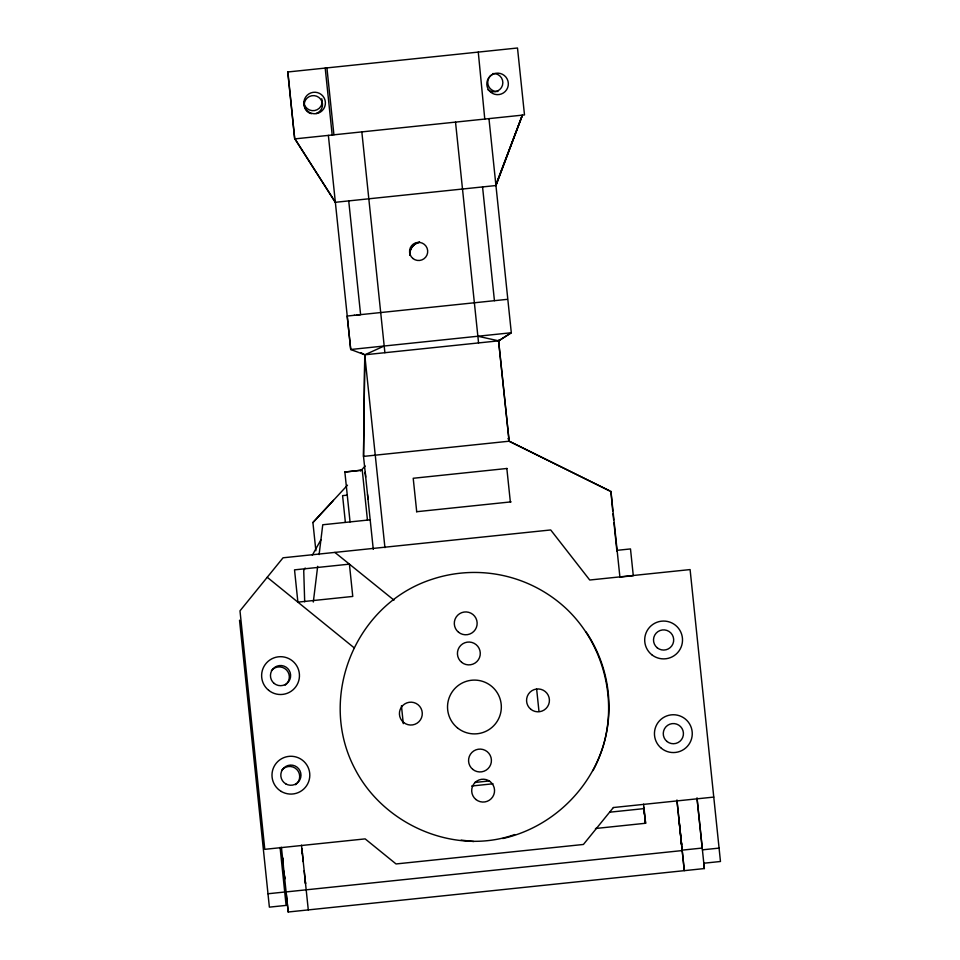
<?xml version="1.0" encoding="UTF-8"?>
<svg xmlns="http://www.w3.org/2000/svg" width="960" height="960" viewBox="0 0 960 960"><rect width="100%" height="100%" fill="white"/><g stroke="black" fill="none" stroke-linecap="round" stroke-linejoin="round"><path stroke-width="1.44" d="M373.284 549.372L363.516 456.396L364.752 354.804L360.948 352.656M363.516 456.396L364.812 354.804L384.192 346.008L361.836 131.892M313.308 602.04L317.676 566.328M319.104 554.604L322.752 524.76L370.44 519.792M495.54 185.58L522.396 115.128L495.948 185.532L335.352 202.296L294.912 138.876L335.328 202.296M495.9 185.532L522.384 115.128M502.728 838.536C550.512 827.904 590.244 790.608 603.9 743.604C616.884 696.396 602.556 643.824 567.408 609.744A134.556 134.556 0 0 0 432.06 579.288C354.912 604.116 316.98 698.016 355.248 769.464C384.24 825.264 454.944 855.756 514.74 834.552M305.16 568.008L303.732 570.576L304.692 601.824M312.324 555.18L320.916 539.784M613.392 807.528L583.416 844.464L396.048 863.952L365.16 838.884L264.792 849.324L239.988 610.848L283.044 557.796L550.704 529.956L589.728 580.02L690.096 569.58L720.468 861.492L703.812 863.22M315.876 550.752L312.912 522.54L347.496 485.172M360.564 471.024L365.172 466.032M312.924 522.552L333.408 500.4M384.936 547.656L364.752 354.804L498.636 340.836L511.308 332.748L488.964 118.62M455.52 122.112L477.864 336.24L498.636 340.836L511.308 332.748L350.724 349.5L347.184 316.044L507.42 299.328M346.296 471.876L362.256 470.1L367.452 520.116M484.776 119.064L478.272 52.092M354.084 315.336L354.636 315.276M294.72 138.9L524.496 114.912L517.5 48L287.724 71.988L294.708 138.9L287.892 71.964M363.576 456.396L509.124 441.204L610.956 491.448L619.908 577.092L633.288 575.7L630.492 548.928L617.088 550.332M344.868 472.032L361.992 470.16M507.048 468.468L413.208 478.272L416.712 511.728M347.268 495.156L342.588 495.636L345.372 522.408M416.544 511.728L511.128 501.864M474.612 782.496L489.516 780.936M471.648 786.024L493.008 783.78M613.392 807.528L713.76 797.088M609.816 812.184L644.088 808.608L645.612 823.26L595.452 828.504M644.148 811.716L643.62 804.156M682.164 850.14L676.92 799.992L684.3 870.648L682.164 850.14L702.228 848.052L696.996 797.904L704.364 868.56L288.192 912L286.092 891.924M267.984 893.76L284.712 892.02M286.128 891.924L682.2 850.572M702.42 849.84L719.076 848.112M356.592 315.036L360.612 314.652L348.732 200.904M643.668 807.516L645.612 823.26M610.944 491.448L612.708 510.852M498.588 340.836L509.124 441.204L609.384 490.8M288.192 912L281.424 847.272M508.2 438.36L509.112 441.204L498.492 340.092M704.34 868.56L703.74 862.824M461.208 840.12L473.796 841.536M364.8 354.804L350.724 349.5L328.368 135.384M334.884 552.408L393.972 600.132M267.24 577.284L354.312 647.94M508.44 438.288L509.04 441.192M365.688 477.096L365.232 472.452L365.352 473.784M367.524 494.568L368.028 499.212M367.86 497.88L367.98 498.756M678.78 817.86L680.712 836.388M678.216 812.328L677.928 809.676L678.144 811.704M681.288 841.92L681.564 844.56L681.36 842.544M613.02 513.78L613.644 519.804M613.956 522.708L616.908 551.124M643.62 806.916L644.388 814.356M644.7 817.332L645.324 823.284M536.652 689.16L538.98 711.432M482.556 186.936L494.436 300.684M506.844 468.492L510.348 501.948M401.436 705.768L403.296 723.66M326.928 67.896L333.924 134.808M325.2 68.076L332.184 134.988M344.844 471.864L350.052 521.916M301.5 845.172L308.292 909.9M303.252 861.732L301.896 848.796L302.424 853.908M304.188 870.768L305.544 883.704L305.016 878.592M283.368 865.584L282.528 857.64L282.852 860.784M283.932 871.116L284.76 879.06L284.436 875.916M280.08 847.404L286.104 905.4L269.376 907.14L239.532 620.22M477.864 336.24L478.56 342.924M384.192 346.008L384.888 352.704M365.232 472.452L365.28 473.196M311.4 113.688A9.144 9.144 0 0 1 305.664 99.84A9.144 9.144 0 0 1 320.64 99.18A9.144 9.144 0 0 1 316.14 113.472M321.768 98.784A9.144 9.144 0 0 1 314.628 110.556A9.144 9.144 0 0 1 303.9 101.94M492.756 73.584A9.144 9.144 0 0 1 502.476 85.284A9.144 9.144 0 0 1 487.944 89.784M497.856 91.44A9.144 9.144 0 0 1 493.632 73.8M586.14 632.004A134.556 134.556 0 0 1 593.004 770.58M271.428 670.608A10.092 10.092 0 0 1 286.584 670.032A10.092 10.092 0 0 1 285.18 685.14M281.784 770.172A10.092 10.092 0 0 1 296.94 769.596A10.092 10.092 0 0 1 295.536 784.704M349.404 564.144L294.528 569.856L297.888 602.148L352.764 596.436L349.404 564.144M490.8 92.256A10.764 10.764 0 0 0 508.212 85.596A10.764 10.764 0 0 0 493.728 73.848A10.764 10.764 0 0 0 490.8 92.256M307.86 111.36A10.764 10.764 0 0 0 325.272 104.688A10.764 10.764 0 0 0 310.788 92.94A10.764 10.764 0 0 0 307.86 111.36M419.592 242.244A12.264 12.156 84.1 0 0 412.476 246.504A12.048 11.94 84.1 0 0 409.836 255.396A12.108 12.108 0 0 1 419.568 242.244M412.908 258.492A9.084 9.084 0 0 0 427.596 252.864A9.084 9.084 0 0 0 415.38 242.964A9.084 9.084 0 0 0 412.908 258.492M666.984 741.48A10.092 10.092 0 0 0 683.316 735.24A10.092 10.092 0 0 0 669.744 724.224A10.092 10.092 0 0 0 666.984 741.48M657.24 647.808A10.092 10.092 0 0 0 673.572 641.556A10.092 10.092 0 0 0 660 630.54A10.092 10.092 0 0 0 657.24 647.808M274.176 683.436A10.092 10.092 0 0 0 290.508 677.184A10.092 10.092 0 0 0 276.936 666.18A10.092 10.092 0 0 0 274.176 683.436M285.768 783.864A10.092 10.092 0 0 0 300.984 775.272A10.092 10.092 0 0 0 285.936 766.38A10.092 10.092 0 0 0 285.768 783.864M268.62 690.288A18.912 18.912 0 0 0 299.22 678.576A18.912 18.912 0 0 0 273.78 657.936A18.912 18.912 0 0 0 268.62 690.288M281.28 791.46A18.912 18.912 0 0 0 309.804 775.356A18.912 18.912 0 0 0 281.604 758.7A18.912 18.912 0 0 0 281.28 791.46M651.684 654.66A18.912 18.912 0 0 0 682.284 642.948A18.912 18.912 0 0 0 656.844 622.308A18.912 18.912 0 0 0 651.684 654.66M661.428 748.332A18.912 18.912 0 0 0 692.028 736.632A18.912 18.912 0 0 0 666.588 715.992A18.912 18.912 0 0 0 661.428 748.332M458.52 632.232A11.436 11.436 0 0 0 477.012 625.152A11.436 11.436 0 0 0 461.64 612.672A11.436 11.436 0 0 0 458.52 632.232M461.652 662.34A11.436 11.436 0 0 0 480.144 655.26A11.436 11.436 0 0 0 464.772 642.78A11.436 11.436 0 0 0 461.652 662.34M530.76 709.236A11.436 11.436 0 0 0 549.276 702.216A11.436 11.436 0 0 0 533.94 689.688A11.436 11.436 0 0 0 530.76 709.236M403.644 722.484A11.436 11.436 0 0 0 422.148 715.404A11.436 11.436 0 0 0 406.764 702.924A11.436 11.436 0 0 0 403.644 722.484M472.788 769.404A11.436 11.436 0 0 0 491.28 762.324A11.436 11.436 0 0 0 475.908 749.844A11.436 11.436 0 0 0 472.788 769.404M475.92 799.512A11.436 11.436 0 0 0 494.412 792.444A11.436 11.436 0 0 0 479.04 779.952A11.436 11.436 0 0 0 475.92 799.512M457.464 727.884A26.916 26.916 0 0 0 501 711.228A26.916 26.916 0 0 0 464.808 681.864A26.916 26.916 0 0 0 457.464 727.884"/></g></svg>
